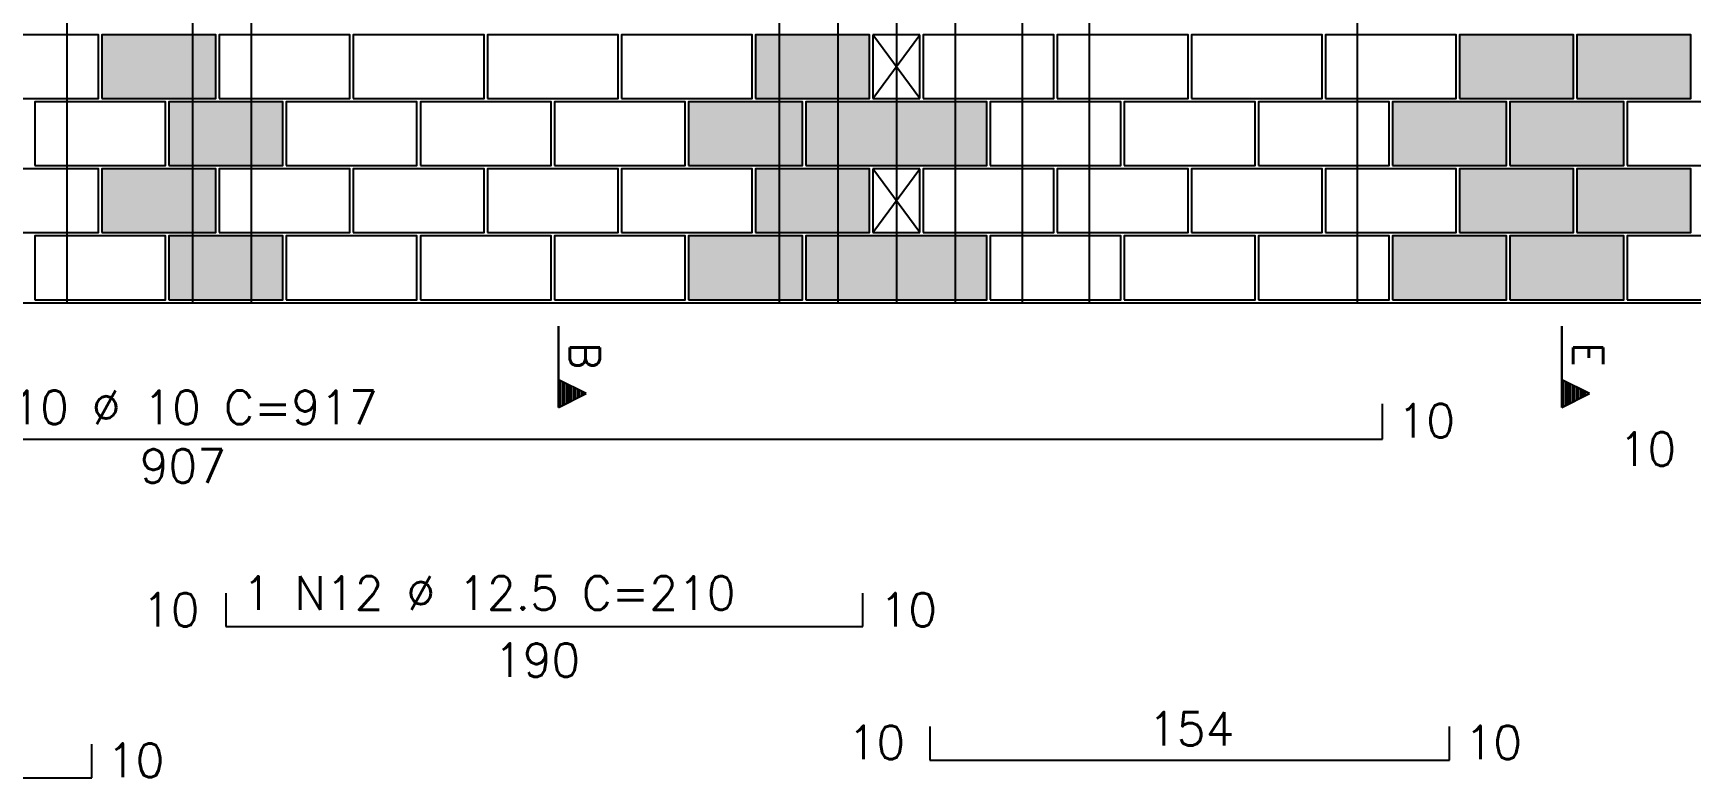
# Model space of a CAD drawing. Extents: x -2 to 121, y -2 to 61.
# Drawn here: x 35.07 to 44.96, y 44.24 to 48.68 of the extents above; entities that cross this region are included whole.
import ezdxf

# ---------------------------------------------------------------- set-up
doc = ezdxf.new("R2010")
doc.units = 0
doc.header["$MEASUREMENT"] = 0
for name, color, linetype in [('PENA_02', 2, 'CONTINUOUS'), ('PENA_03', 3, 'CONTINUOUS'), ('PENA_05', 5, 'CONTINUOUS'), ('PENA_19', 240, 'CONTINUOUS'), ('PENA_21', 100, 'CONTINUOUS')]:
    doc.layers.add(name, color=color, linetype=linetype)
doc.styles.get("Standard").update_dxf_attribs({"font": 'ROMANS.SHX'})

msp = doc.modelspace()

# ---------------------------------------------------------------- linework, layer by layer
at = {"layer": 'PENA_02', "linetype": 'Continuous'}
for p, q in [((40.36021, 48.670602), (40.08021, 48.670602)), ((40.08021, 48.670602), (40.08021, 48.290602)), ((40.36021, 48.290602), (40.36021, 48.670602)), ((40.08021, 48.290602), (40.36021, 48.290602)), ((40.36021, 47.870602), (40.08021, 47.870602)), ((40.08021, 47.870602), (40.08021, 47.490602)), ((40.36021, 47.490602), (40.36021, 47.870602)), ((40.08021, 47.490602), (40.36021, 47.490602)), ((63.76021, 47.070602), (7.58021, 47.070602))]:
    msp.add_line(p, q, dxfattribs=at)
for points in [[(34.68021, 48.290602), (35.46021, 48.290602), (35.46021, 48.670602), (34.68021, 48.670602), (34.68021, 48.290602)], [(35.48021, 48.290602), (36.16021, 48.290602), (36.16021, 48.670602), (35.48021, 48.670602), (35.48021, 48.290602)], [(36.18021, 48.290602), (36.96021, 48.290602), (36.96021, 48.670602), (36.18021, 48.670602), (36.18021, 48.290602)], [(36.98021, 48.290602), (37.76021, 48.290602), (37.76021, 48.670602), (36.98021, 48.670602), (36.98021, 48.290602)], [(37.78021, 48.290602), (38.56021, 48.290602), (38.56021, 48.670602), (37.78021, 48.670602), (37.78021, 48.290602)], [(38.58021, 48.290602), (39.36021, 48.290602), (39.36021, 48.670602), (38.58021, 48.670602), (38.58021, 48.290602)], [(39.38021, 48.290602), (40.06021, 48.290602), (40.06021, 48.670602), (39.38021, 48.670602), (39.38021, 48.290602)], [(40.38021, 48.290602), (41.16021, 48.290602), (41.16021, 48.670602), (40.38021, 48.670602), (40.38021, 48.290602)], [(41.18021, 48.290602), (41.96021, 48.290602), (41.96021, 48.670602), (41.18021, 48.670602), (41.18021, 48.290602)], [(41.98021, 48.290602), (42.76021, 48.290602), (42.76021, 48.670602), (41.98021, 48.670602), (41.98021, 48.290602)], [(42.78021, 48.290602), (43.56021, 48.290602), (43.56021, 48.670602), (42.78021, 48.670602), (42.78021, 48.290602)], [(43.58021, 48.290602), (44.26021, 48.290602), (44.26021, 48.670602), (43.58021, 48.670602), (43.58021, 48.290602)], [(44.28021, 48.290602), (44.96021, 48.290602), (44.96021, 48.670602), (44.28021, 48.670602), (44.28021, 48.290602)], [(35.08021, 47.890602), (35.86021, 47.890602), (35.86021, 48.270602), (35.08021, 48.270602), (35.08021, 47.890602)], [(35.88021, 47.890602), (36.56021, 47.890602), (36.56021, 48.270602), (35.88021, 48.270602), (35.88021, 47.890602)], [(36.58021, 47.890602), (37.36021, 47.890602), (37.36021, 48.270602), (36.58021, 48.270602), (36.58021, 47.890602)], [(37.38021, 47.890602), (38.16021, 47.890602), (38.16021, 48.270602), (37.38021, 48.270602), (37.38021, 47.890602)], [(38.18021, 47.890602), (38.96021, 47.890602), (38.96021, 48.270602), (38.18021, 48.270602), (38.18021, 47.890602)], [(38.98021, 47.890602), (39.66021, 47.890602), (39.66021, 48.270602), (38.98021, 48.270602), (38.98021, 47.890602)], [(39.68021, 47.890602), (40.76021, 47.890602), (40.76021, 48.270602), (39.68021, 48.270602), (39.68021, 47.890602)], [(40.78021, 47.890602), (41.56021, 47.890602), (41.56021, 48.270602), (40.78021, 48.270602), (40.78021, 47.890602)], [(41.58021, 47.890602), (42.36021, 47.890602), (42.36021, 48.270602), (41.58021, 48.270602), (41.58021, 47.890602)], [(42.38021, 47.890602), (43.16021, 47.890602), (43.16021, 48.270602), (42.38021, 48.270602), (42.38021, 47.890602)], [(43.18021, 47.890602), (43.86021, 47.890602), (43.86021, 48.270602), (43.18021, 48.270602), (43.18021, 47.890602)], [(43.88021, 47.890602), (44.56021, 47.890602), (44.56021, 48.270602), (43.88021, 48.270602), (43.88021, 47.890602)], [(44.58021, 47.890602), (45.36021, 47.890602), (45.36021, 48.270602), (44.58021, 48.270602), (44.58021, 47.890602)], [(34.68021, 47.490602), (35.46021, 47.490602), (35.46021, 47.870602), (34.68021, 47.870602), (34.68021, 47.490602)], [(35.48021, 47.490602), (36.16021, 47.490602), (36.16021, 47.870602), (35.48021, 47.870602), (35.48021, 47.490602)], [(36.18021, 47.490602), (36.96021, 47.490602), (36.96021, 47.870602), (36.18021, 47.870602), (36.18021, 47.490602)], [(36.98021, 47.490602), (37.76021, 47.490602), (37.76021, 47.870602), (36.98021, 47.870602), (36.98021, 47.490602)], [(37.78021, 47.490602), (38.56021, 47.490602), (38.56021, 47.870602), (37.78021, 47.870602), (37.78021, 47.490602)], [(38.58021, 47.490602), (39.36021, 47.490602), (39.36021, 47.870602), (38.58021, 47.870602), (38.58021, 47.490602)], [(39.38021, 47.490602), (40.06021, 47.490602), (40.06021, 47.870602), (39.38021, 47.870602), (39.38021, 47.490602)], [(40.38021, 47.490602), (41.16021, 47.490602), (41.16021, 47.870602), (40.38021, 47.870602), (40.38021, 47.490602)], [(41.18021, 47.490602), (41.96021, 47.490602), (41.96021, 47.870602), (41.18021, 47.870602), (41.18021, 47.490602)], [(41.98021, 47.490602), (42.76021, 47.490602), (42.76021, 47.870602), (41.98021, 47.870602), (41.98021, 47.490602)], [(42.78021, 47.490602), (43.56021, 47.490602), (43.56021, 47.870602), (42.78021, 47.870602), (42.78021, 47.490602)], [(43.58021, 47.490602), (44.26021, 47.490602), (44.26021, 47.870602), (43.58021, 47.870602), (43.58021, 47.490602)], [(44.28021, 47.490602), (44.96021, 47.490602), (44.96021, 47.870602), (44.28021, 47.870602), (44.28021, 47.490602)], [(35.08021, 47.090602), (35.86021, 47.090602), (35.86021, 47.470602), (35.08021, 47.470602), (35.08021, 47.090602)], [(35.88021, 47.090602), (36.56021, 47.090602), (36.56021, 47.470602), (35.88021, 47.470602), (35.88021, 47.090602)], [(36.58021, 47.090602), (37.36021, 47.090602), (37.36021, 47.470602), (36.58021, 47.470602), (36.58021, 47.090602)], [(37.38021, 47.090602), (38.16021, 47.090602), (38.16021, 47.470602), (37.38021, 47.470602), (37.38021, 47.090602)], [(38.18021, 47.090602), (38.96021, 47.090602), (38.96021, 47.470602), (38.18021, 47.470602), (38.18021, 47.090602)], [(38.98021, 47.090602), (39.66021, 47.090602), (39.66021, 47.470602), (38.98021, 47.470602), (38.98021, 47.090602)], [(39.68021, 47.090602), (40.76021, 47.090602), (40.76021, 47.470602), (39.68021, 47.470602), (39.68021, 47.090602)], [(40.78021, 47.090602), (41.56021, 47.090602), (41.56021, 47.470602), (40.78021, 47.470602), (40.78021, 47.090602)], [(41.58021, 47.090602), (42.36021, 47.090602), (42.36021, 47.470602), (41.58021, 47.470602), (41.58021, 47.090602)], [(42.38021, 47.090602), (43.16021, 47.090602), (43.16021, 47.470602), (42.38021, 47.470602), (42.38021, 47.090602)], [(43.18021, 47.090602), (43.86021, 47.090602), (43.86021, 47.470602), (43.18021, 47.470602), (43.18021, 47.090602)], [(43.88021, 47.090602), (44.56021, 47.090602), (44.56021, 47.470602), (43.88021, 47.470602), (43.88021, 47.090602)], [(44.58021, 47.090602), (45.36021, 47.090602), (45.36021, 47.470602), (44.58021, 47.470602), (44.58021, 47.090602)]]:
    msp.add_lwpolyline(points, dxfattribs=at)
at = {"layer": 'PENA_03', "linetype": 'Continuous'}
for p, q in [((40.08021, 48.290602), (40.36021, 48.670602)), ((40.36021, 48.290602), (40.08021, 48.670602)), ((40.08021, 47.490602), (40.36021, 47.870602)), ((40.36021, 47.490602), (40.08021, 47.870602)), ((38.204295, 46.933537), (38.204295, 46.447155)), ((38.204991, 46.61274), (38.204991, 46.933537)), ((44.190122, 46.933537), (44.190122, 46.447155)), ((44.190818, 46.61274), (44.190818, 46.933537)), ((38.370228, 46.530121), (38.20499, 46.61274)), ((38.204991, 46.448283), (38.204991, 46.61196)), ((38.368667, 46.530121), (38.204991, 46.61196)), ((38.217059, 46.453537), (38.217059, 46.606706)), ((38.229823, 46.459919), (38.229823, 46.600324)), ((38.242587, 46.466301), (38.242587, 46.593942)), ((38.255351, 46.472683), (38.255351, 46.58756)), ((44.356055, 46.530121), (44.190817, 46.61274)), ((44.190818, 46.448283), (44.190818, 46.61196)), ((44.354494, 46.530121), (44.190818, 46.61196)), ((44.202886, 46.453537), (44.202886, 46.606706)), ((44.21565, 46.459919), (44.21565, 46.600324)), ((44.228414, 46.466301), (44.228414, 46.593942)), ((44.241178, 46.472683), (44.241178, 46.58756)), ((38.204295, 46.447155), (38.370228, 46.530121)), ((38.20499, 46.448283), (38.368667, 46.530121)), ((38.268115, 46.479065), (38.268115, 46.581178)), ((38.280879, 46.485447), (38.280879, 46.574796)), ((38.293643, 46.491829), (38.293643, 46.568414)), ((38.306407, 46.498211), (38.306407, 46.562032)), ((38.319171, 46.504593), (38.319171, 46.55565)), ((38.331935, 46.510975), (38.331935, 46.549268)), ((38.3447, 46.517357), (38.3447, 46.542886)), ((38.357464, 46.523739), (38.357464, 46.536503)), ((44.190122, 46.447155), (44.356055, 46.530121)), ((44.190817, 46.448283), (44.354494, 46.530121)), ((44.253942, 46.479065), (44.253942, 46.581178)), ((44.266706, 46.485447), (44.266706, 46.574796)), ((44.27947, 46.491829), (44.27947, 46.568414)), ((44.292234, 46.498211), (44.292234, 46.562032)), ((44.304998, 46.504593), (44.304998, 46.55565)), ((44.317762, 46.510975), (44.317762, 46.549268)), ((44.330527, 46.517357), (44.330527, 46.542886)), ((44.343291, 46.523739), (44.343291, 46.536503))]:
    msp.add_line(p, q, dxfattribs=at)
at = {"layer": 'PENA_05', "linetype": 'Continuous'}
for p, q in [((43.12021, 46.258944), (43.12021, 46.468944)), ((24.97021, 46.258944), (43.12021, 46.258944)), ((36.22021, 45.340552), (36.22021, 45.140552)), ((40.02021, 45.140552), (40.02021, 45.340552)), ((36.22021, 45.140552), (40.02021, 45.140552)), ((40.42021, 44.544123), (40.42021, 44.344123)), ((43.52021, 44.344123), (43.52021, 44.544123)), ((35.42021, 44.238186), (35.42021, 44.438186)), ((40.42021, 44.344123), (43.52021, 44.344123)), ((27.62021, 44.238186), (35.42021, 44.238186))]:
    msp.add_line(p, q, dxfattribs=at)
for points in [[(35.27021, 53.710602), (35.27021, 47.070602)], [(36.02021, 53.710602), (36.02021, 47.070602)], [(36.37021, 53.710602), (36.37021, 47.070602)], [(39.52021, 53.710602), (39.52021, 47.070602)], [(39.87021, 53.710602), (39.87021, 47.070602)], [(40.22021, 53.710602), (40.22021, 47.070602)], [(40.57021, 53.710602), (40.57021, 47.070602)], [(40.97021, 53.710602), (40.97021, 47.070602)], [(41.37021, 53.710602), (41.37021, 47.070602)], [(42.97021, 53.710602), (42.97021, 47.070602)]]:
    msp.add_lwpolyline(points, dxfattribs=at)
at = {"layer": 'PENA_19', "linetype": 'Continuous'}
for points in [[(39.68021, 47.890602), (40.76021, 47.890602), (40.76021, 48.270602), (39.68021, 48.270602), (39.68021, 47.890602)], [(39.68021, 47.090602), (40.76021, 47.090602), (40.76021, 47.470602), (39.68021, 47.470602), (39.68021, 47.090602)]]:
    msp.add_lwpolyline(points, dxfattribs=at)
for points in [[(39.68021, 47.890602), (40.76021, 47.890602), (40.76021, 48.270602)], [(39.68021, 47.890602), (40.76021, 48.270602), (39.68021, 48.270602)], [(39.68021, 47.890602), (39.68021, 48.270602), (39.68021, 47.890602)], [(39.68021, 47.090602), (40.76021, 47.090602), (40.76021, 47.470602)], [(39.68021, 47.090602), (40.76021, 47.470602), (39.68021, 47.470602)], [(39.68021, 47.090602), (39.68021, 47.470602), (39.68021, 47.090602)]]:
    msp.add_solid(points, dxfattribs=at)
at = {"layer": 'PENA_21', "linetype": 'Continuous'}
for points in [[(35.48021, 48.290602), (36.16021, 48.290602), (36.16021, 48.670602), (35.48021, 48.670602), (35.48021, 48.290602)], [(39.38021, 48.290602), (40.06021, 48.290602), (40.06021, 48.670602), (39.38021, 48.670602), (39.38021, 48.290602)], [(43.58021, 48.290602), (44.26021, 48.290602), (44.26021, 48.670602), (43.58021, 48.670602), (43.58021, 48.290602)], [(44.28021, 48.290602), (44.96021, 48.290602), (44.96021, 48.670602), (44.28021, 48.670602), (44.28021, 48.290602)], [(35.88021, 47.890602), (36.56021, 47.890602), (36.56021, 48.270602), (35.88021, 48.270602), (35.88021, 47.890602)], [(38.98021, 47.890602), (39.66021, 47.890602), (39.66021, 48.270602), (38.98021, 48.270602), (38.98021, 47.890602)], [(43.18021, 47.890602), (43.86021, 47.890602), (43.86021, 48.270602), (43.18021, 48.270602), (43.18021, 47.890602)], [(43.88021, 47.890602), (44.56021, 47.890602), (44.56021, 48.270602), (43.88021, 48.270602), (43.88021, 47.890602)], [(35.48021, 47.490602), (36.16021, 47.490602), (36.16021, 47.870602), (35.48021, 47.870602), (35.48021, 47.490602)], [(39.38021, 47.490602), (40.06021, 47.490602), (40.06021, 47.870602), (39.38021, 47.870602), (39.38021, 47.490602)], [(43.58021, 47.490602), (44.26021, 47.490602), (44.26021, 47.870602), (43.58021, 47.870602), (43.58021, 47.490602)], [(44.28021, 47.490602), (44.96021, 47.490602), (44.96021, 47.870602), (44.28021, 47.870602), (44.28021, 47.490602)], [(35.88021, 47.090602), (36.56021, 47.090602), (36.56021, 47.470602), (35.88021, 47.470602), (35.88021, 47.090602)], [(38.98021, 47.090602), (39.66021, 47.090602), (39.66021, 47.470602), (38.98021, 47.470602), (38.98021, 47.090602)], [(43.18021, 47.090602), (43.86021, 47.090602), (43.86021, 47.470602), (43.18021, 47.470602), (43.18021, 47.090602)], [(43.88021, 47.090602), (44.56021, 47.090602), (44.56021, 47.470602), (43.88021, 47.470602), (43.88021, 47.090602)]]:
    msp.add_lwpolyline(points, dxfattribs=at)
for points in [[(35.48021, 48.290602), (36.16021, 48.290602), (36.16021, 48.670602)], [(35.48021, 48.290602), (36.16021, 48.670602), (35.48021, 48.670602)], [(35.48021, 48.290602), (35.48021, 48.670602), (35.48021, 48.290602)], [(39.38021, 48.290602), (40.06021, 48.290602), (40.06021, 48.670602)], [(39.38021, 48.290602), (40.06021, 48.670602), (39.38021, 48.670602)], [(39.38021, 48.290602), (39.38021, 48.670602), (39.38021, 48.290602)], [(43.58021, 48.290602), (44.26021, 48.290602), (44.26021, 48.670602)], [(43.58021, 48.290602), (44.26021, 48.670602), (43.58021, 48.670602)], [(43.58021, 48.290602), (43.58021, 48.670602), (43.58021, 48.290602)], [(44.28021, 48.290602), (44.96021, 48.290602), (44.96021, 48.670602)], [(44.28021, 48.290602), (44.96021, 48.670602), (44.28021, 48.670602)], [(44.28021, 48.290602), (44.28021, 48.670602), (44.28021, 48.290602)], [(35.88021, 47.890602), (36.56021, 47.890602), (36.56021, 48.270602)], [(35.88021, 47.890602), (36.56021, 48.270602), (35.88021, 48.270602)], [(35.88021, 47.890602), (35.88021, 48.270602), (35.88021, 47.890602)], [(38.98021, 47.890602), (39.66021, 47.890602), (39.66021, 48.270602)], [(38.98021, 47.890602), (39.66021, 48.270602), (38.98021, 48.270602)], [(38.98021, 47.890602), (38.98021, 48.270602), (38.98021, 47.890602)], [(43.18021, 47.890602), (43.86021, 47.890602), (43.86021, 48.270602)], [(43.18021, 47.890602), (43.86021, 48.270602), (43.18021, 48.270602)], [(43.18021, 47.890602), (43.18021, 48.270602), (43.18021, 47.890602)], [(43.88021, 47.890602), (44.56021, 47.890602), (44.56021, 48.270602)], [(43.88021, 47.890602), (44.56021, 48.270602), (43.88021, 48.270602)], [(43.88021, 47.890602), (43.88021, 48.270602), (43.88021, 47.890602)], [(35.48021, 47.490602), (36.16021, 47.490602), (36.16021, 47.870602)], [(35.48021, 47.490602), (36.16021, 47.870602), (35.48021, 47.870602)], [(35.48021, 47.490602), (35.48021, 47.870602), (35.48021, 47.490602)], [(39.38021, 47.490602), (40.06021, 47.490602), (40.06021, 47.870602)], [(39.38021, 47.490602), (40.06021, 47.870602), (39.38021, 47.870602)], [(39.38021, 47.490602), (39.38021, 47.870602), (39.38021, 47.490602)], [(43.58021, 47.490602), (44.26021, 47.490602), (44.26021, 47.870602)], [(43.58021, 47.490602), (44.26021, 47.870602), (43.58021, 47.870602)], [(43.58021, 47.490602), (43.58021, 47.870602), (43.58021, 47.490602)], [(44.28021, 47.490602), (44.96021, 47.490602), (44.96021, 47.870602)], [(44.28021, 47.490602), (44.96021, 47.870602), (44.28021, 47.870602)], [(44.28021, 47.490602), (44.28021, 47.870602), (44.28021, 47.490602)], [(35.88021, 47.090602), (36.56021, 47.090602), (36.56021, 47.470602)], [(35.88021, 47.090602), (36.56021, 47.470602), (35.88021, 47.470602)], [(35.88021, 47.090602), (35.88021, 47.470602), (35.88021, 47.090602)], [(38.98021, 47.090602), (39.66021, 47.090602), (39.66021, 47.470602)], [(38.98021, 47.090602), (39.66021, 47.470602), (38.98021, 47.470602)], [(38.98021, 47.090602), (38.98021, 47.470602), (38.98021, 47.090602)], [(43.18021, 47.090602), (43.86021, 47.090602), (43.86021, 47.470602)], [(43.18021, 47.090602), (43.86021, 47.470602), (43.18021, 47.470602)], [(43.18021, 47.090602), (43.18021, 47.470602), (43.18021, 47.090602)], [(43.88021, 47.090602), (44.56021, 47.090602), (44.56021, 47.470602)], [(43.88021, 47.090602), (44.56021, 47.470602), (43.88021, 47.470602)], [(43.88021, 47.090602), (43.88021, 47.470602), (43.88021, 47.090602)]]:
    msp.add_solid(points, dxfattribs=at)

# ---------------------------------------------------------------- texts
at = {"layer": 'PENA_03', "linetype": 'Continuous'}
for s, p in [('B', (38.271324, 46.836983)), ('E', (44.257151, 46.836983))]:
    msp.add_text(s, height=0.18, rotation=270, dxfattribs=at).set_placement(p)
for s, p in [('1 N10 %%c 10 C=917', (34.442774, 46.348116)), ('10', (43.21021, 46.268944)), ('10', (44.53021, 46.099434)), ('907', (35.70647, 45.998741)), ('1 N12 %%c 12.5 C=210', (36.32021, 45.240552)), ('10', (35.72021, 45.140552)), ('10', (40.12021, 45.140552)), ('190', (37.82021, 44.840552)), ('154', (41.721929, 44.430623)), ('10', (39.93021, 44.349123)), ('10', (43.61021, 44.349123)), ('10', (35.51021, 44.243186))]:
    msp.add_text(s, height=0.2, dxfattribs=at).set_placement(p)

doc.saveas('drawing.dxf')
